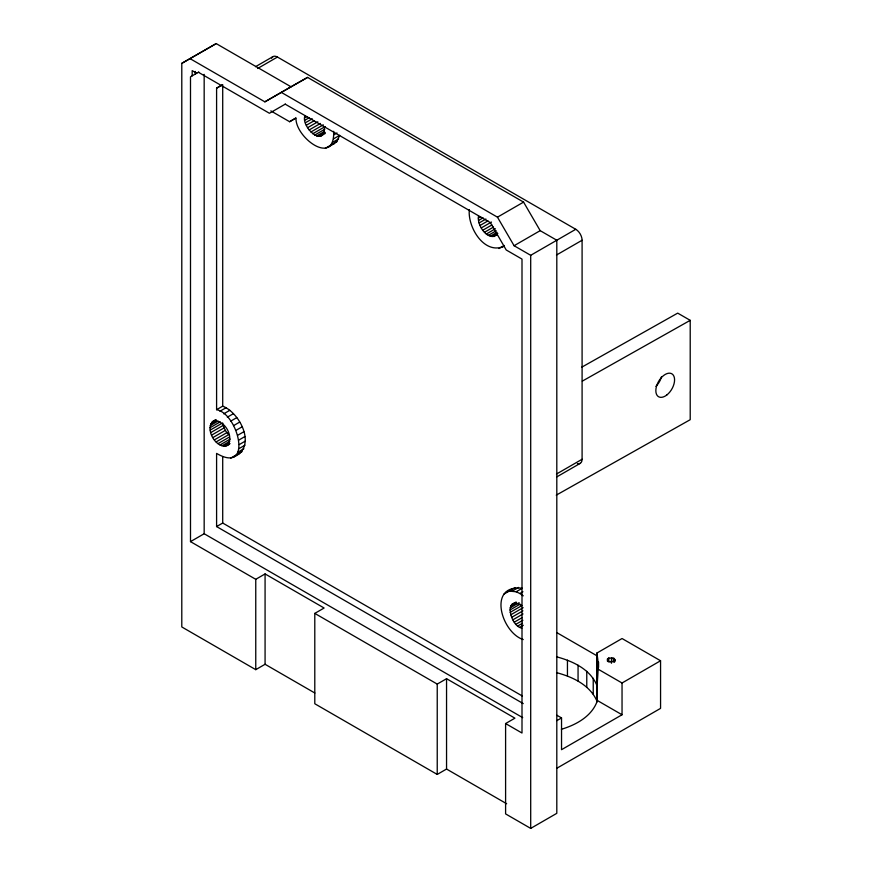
<?xml version="1.0" encoding="UTF-8"?>
<svg xmlns="http://www.w3.org/2000/svg" width="872" height="872" viewBox="0 0 872 872"><rect width="100%" height="100%" fill="white"/><g stroke="black" fill="none" stroke-linecap="round" stroke-linejoin="round"><path stroke-width="1.31" d="M607.577 658.796L607.566 661.456L607.577 658.796L608.787 658.022L613.79 658.229L614.88 660.169L613.79 661.401L609.277 661.815L607.577 660.834L607.577 658.796L607.73 661.477M614.618 661.815L614.695 659.134L614.706 661.793M611.261 662.938L611.643 657.597L611.643 662.894M229.249 444.36C217.052 452.524 202.01 426.484 215.188 419.999M523.244 703.606L216.594 526.568L216.594 453.407C252.88 474.651 238.884 414.069 216.594 409.687L216.594 88.17L221.815 85.042M233.576 457.081C257.142 447.227 240.607 413.143 222.709 406.156L216.594 409.687M324.428 126.996C324.951 148.698 300.633 127.236 304.917 115.736M270.832 110.886L289.613 121.72L295.968 117.905C295.183 137.678 335.077 167.108 333.66 131.312M469.321 209.64C467.468 227.047 484.233 255.147 503.972 246.286M497.498 233.554C488.734 243.125 476.406 225.172 478.565 215.994M521.827 628.145C509.728 626.096 503.297 594.312 521.827 605.626M561.394 729.275C576.261 724.861 592.252 716.065 597.418 700.543C595.391 684.771 600.448 668.442 596.71 653.161L622.052 638.533L660.562 660.758L660.562 708.369L557.121 768.079M328.297 147.205L336.799 141.689L339.677 135.334L333.562 138.855M506.261 592.164L509.183 591.085L516.126 591.772L522.23 588.251C487.11 584.022 501.302 632.592 523.244 639.568M226.982 445.668C235.026 437.297 224.191 418.527 212.921 421.307M501.934 247.452L504.332 245.468M509.978 590.627L512.365 588.644M314.857 693.022L265.077 664.279L255.758 669.663L181.79 626.957L181.79 63.351L216.202 43.6L290.976 86.764L307.587 77.401L523.571 202.108L540.182 230.655L556.805 240.247L556.805 813.325L530.699 828.4L505.597 813.903L505.597 723.553L514.916 718.168L446.551 678.699L437.232 684.084L314.792 613.398L314.792 703.748L437.232 774.434L446.551 769.049L506.665 803.755M181.79 63.351L216.202 43.6M198.783 72.038L190.499 76.823L190.499 541.632L255.758 579.313L265.077 573.929L324.112 608.013L314.792 613.398M216.594 88.17L221.684 85.227M255.507 66.697L272.969 56.615M257.643 68.485L277.449 57.051L575.771 229.292A8.938 5.167 60 0 1 582.093 240.247L582.093 459.261A8.938 5.167 60 0 1 577.406 463.599M190.107 58.675L264.87 101.839L290.976 86.764M264.87 101.839L307.587 77.401M285.351 104.073L269.426 113.273L198.391 72.267M289.613 121.72L295.717 118.2M304.72 117.873L306.988 116.565M304.917 120.216L309.44 117.611M305.483 122.701L312.263 118.788M306.399 125.208L314.312 120.652M307.642 127.672L317.811 121.797M309.146 129.961L320.449 123.443M310.868 132.021L323.294 124.838M312.732 133.754L325.158 126.571M314.672 135.095L324.842 129.22M316.612 135.988L324.515 131.421M318.476 136.414L325.256 132.5M320.198 136.348L325.202 133.46M333.932 134.735L336.984 132.969M332.472 142.398L338.576 138.877M325.376 148.284L336.799 141.689M478.368 218.12L480.625 216.812M478.565 220.474L483.077 217.858M479.131 222.949L485.911 219.036M480.047 225.466L487.96 220.899M281.482 92.476L497.465 217.172L523.571 202.108M481.279 227.919L491.448 222.044M482.794 230.219L491.83 224.998M484.505 232.268L493.552 227.058M486.369 234.001L495.416 228.78M488.309 235.342L496.223 230.775M490.249 236.247L497.029 232.334M492.124 236.661L497.77 233.402M493.835 236.595L497.225 234.644M499.013 248.542L503.09 246.187M219.951 411.235L226.066 407.715M497.465 217.172L514.088 245.719L540.182 230.655M223.712 413.84L229.816 410.309M211.689 422.331L216.202 419.726M210.762 423.792L216.42 420.522M210.207 425.612L218.109 421.045M227.33 417.187L233.434 413.666M210.01 427.749L220.18 421.874M210.207 430.092L221.499 423.574M210.762 432.577L223.199 425.394L222.633 422.92M230.655 421.165L236.77 417.644M211.689 435.095L224.115 427.912L223.199 425.394M212.921 437.548L225.358 430.365L224.115 427.912M233.576 425.623L239.68 422.092M514.088 245.719L530.699 255.311L556.805 240.247M557.132 240.051L575.771 229.292M214.425 439.848L226.862 432.665L228.584 434.725L216.147 441.897M235.974 430.376L242.078 426.844M218.011 443.63L229.314 437.101M219.951 444.971L230.121 439.096M237.751 435.248L243.866 431.727M221.891 445.865L229.805 441.297M223.755 446.29L229.412 443.031M225.477 446.224L230.001 443.608M556.467 255.038L582.093 240.247M238.852 440.055L244.956 436.523M239.222 444.611L245.326 441.079M238.852 448.731L244.956 445.211M237.751 452.274L243.866 448.753M230.655 458.16L242.078 451.565M190.499 541.632L204.168 533.74L522.699 717.634M216.594 526.568L222.709 523.037L522.274 695.987M556.467 474.052L582.093 459.261M556.946 476.799L580.24 463.348M503.863 594.159L508.954 591.216M509.183 591.085L515.287 587.554M512.518 590.954L518.622 587.423M516.126 591.772L519.886 593.516L522.938 591.75M511.613 604.612L516.137 601.996M510.698 606.062L516.344 602.803M510.131 607.893L519.167 602.672M509.946 610.019L520.115 604.154M510.131 612.373L521.434 605.844M510.698 614.847L523.124 607.675M511.613 617.365L522.917 610.847M512.856 619.818L523.026 613.953M514.36 622.118L522.274 617.55M516.082 624.178L522.862 620.264M517.946 625.9L522.47 623.295M519.886 627.241L523.276 625.289M556.87 720.621L561.535 717.928L561.535 749.691L622.041 714.757L622.041 682.994L660.562 660.758M581.689 367.221L677.708 313.124L690.21 320.34L690.21 419.694L556.249 495.154M582.333 381.108L690.21 320.34M331.48 144.763L334.401 143.673M236.77 454.639L239.68 453.56M556.554 656.801C572.446 661.063 589.788 668.933 596.71 684.923L596.71 653.161M556.554 672.65C572.839 676.944 590.442 685.229 597.222 701.742L597.222 654.142M285.209 104.16L490.424 222.643L506.218 249.981L522.001 259.093L522.001 733.025L505.597 723.553M196.712 73.226L192.178 70.61L192.178 75.853M557.23 632.865L597.298 655.995M597.418 668.78L622.041 682.994M597.418 700.543L622.041 714.757M556.979 715.302L561.535 717.928M519.886 593.516L523.244 595.838M225.358 430.365L226.862 432.665M608.787 658.022L608.852 661.968M613.79 658.229L613.79 662.197M598.563 662.022L598.563 667.462M593.233 678.307L593.233 694.156M586.769 671.32L586.769 687.169M578.06 665.194L578.06 681.043M567.443 660.169L567.443 676.018M530.699 255.311L530.699 828.4M446.551 678.699L446.551 769.049M437.232 684.084L437.232 774.434M265.077 573.929L265.077 664.279M255.758 579.313L255.758 669.663M222.709 84.639L222.709 406.156M222.709 456.656L222.709 523.037M204.168 74.36L204.168 533.74M195.284 71.439L195.284 74.055M271.606 58.184A8.938 5.167 60 0 1 277.449 57.051M661.521 376.671A13.254 7.652 -60 0 1 655.918 386.372M666.829 394.983A13.254 7.652 -60 0 0 672.388 374.164A13.254 7.652 -60 0 0 656.398 386.656A13.254 7.652 -60 0 0 666.829 394.983"/></g></svg>
